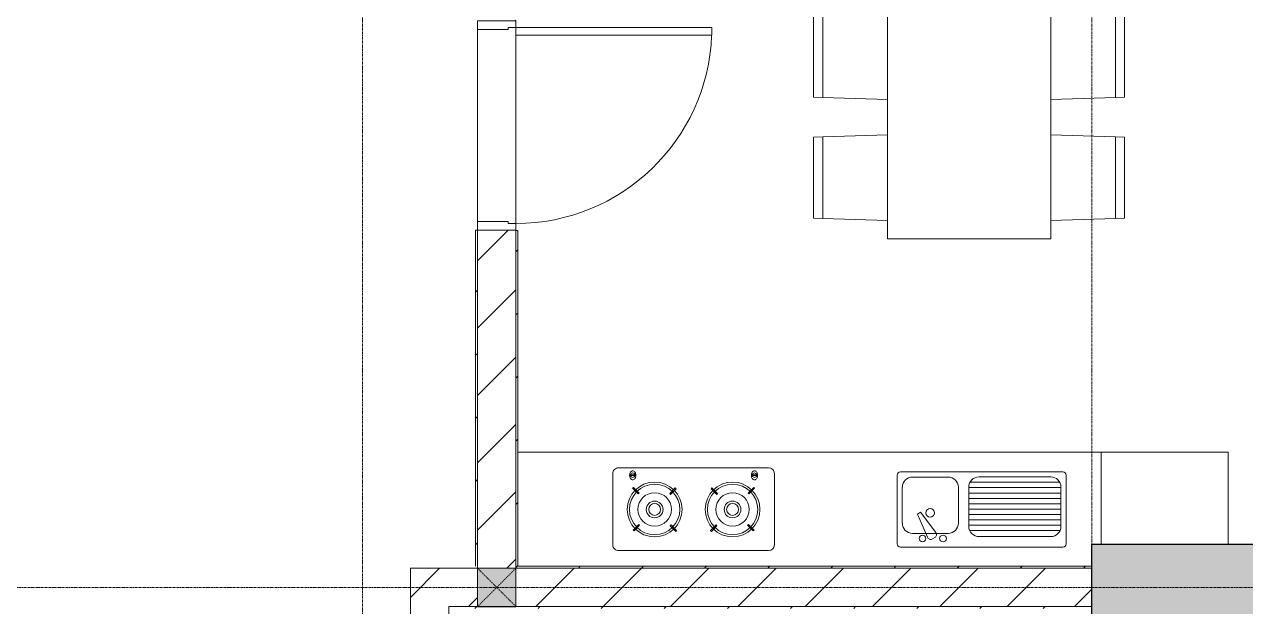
# Model space of a CAD drawing. Header units: millimetres. Extents: x 5121 to 246734, y -48180 to 129206.
# Drawn here: x 116493 to 122853, y 61637 to 64669 of the extents above; entities that cross this region are included whole.
import ezdxf

# ---------------------------------------------------------------- set-up
doc = ezdxf.new("R2010")
doc.units = ezdxf.units.MM
doc.linetypes.add('Dash', pattern=[6, 3, -3])
doc.linetypes.add('Grid Line', pattern=[22.225, 12.7, -3.175, 3.175, -3.175])
for name, color, linetype, lineweight in [('0-1', 7, 'Continuous', 5), ('A-DETL-GENF', 92, 'Continuous', 9), ('A-DOOR', 31, 'Continuous', 9), ('A-DOOR-FRAM', 31, 'Continuous', 9), ('A-FLOR', 192, 'Continuous', 9), ('A-FLOR-1', 50, 'Continuous', 9), ('A-WALL', 113, 'Continuous', 9), ('A-WALL-1', 250, 'Continuous', 18), ('A-WALL-PATT-2', 50, 'Continuous', 9), ('A-WALL-PATT-3', 111, 'Continuous', 9), ('I-FURN', 30, 'Continuous', 9), ('I-FURN-1', 253, 'Continuous', 9), ('S-COLS', 52, 'Continuous', 9), ('S-COLS-1', 7, 'Continuous', 5), ('S-COLS-2', 10, 'Continuous', 25), ('S-COLS-3', 50, 'Continuous', 9), ('S-COLS-5', 52, 'Continuous', 25), ('S-COLS-6', 52, 'Dash', 9), ('S-COLS-HDLN', 52, 'Dash', 9), ('S-GRID-1', 1, 'Grid Line', 9)]:
    doc.layers.add(name, color=color, linetype=linetype, lineweight=lineweight)
pattern_1 = [(45, (0, 0), (-164.40233, 164.40233), [])]
pattern_2 = [(45, (0, 0), (-175.3625, 175.3625), [])]

# ---------------------------------------------------------------- blocks, each defined once
blk = doc.blocks.new('M_Concrete-Rectangular-Column2 - 450x1300-812578-TKCS_MB TỔNG THỂ TẦNG 1')
at = {"layer": 'S-COLS-3'}
blk.add_hatch(color=256, dxfattribs=at).paths.add_polyline_path([(650, 225), (-650, 225), (-650, -225), (650, -225), (650, 100)])
at = {"layer": 'S-COLS-2'}
for p, q in [((-650, 225), (650, 225)), ((-650, -225), (-650, 225)), ((650, 225), (650, -225)), ((650, -225), (-650, -225))]:
    blk.add_line(p, q, dxfattribs=at)
blk = doc.blocks.new('NCV_TKTC_KET CAU_rvt-1-TKCS_MB TỔNG THỂ TẦNG 1')
at = {"layer": 'S-COLS-3'}
blk.add_blockref('M_Concrete-Rectangular-Column2 - 450x1300-812578-TKCS_MB TỔNG THỂ TẦNG 1', (122702.6, 61736.9), dxfattribs=at)
blk = doc.blocks.new('HE BEP A1 - HE BEP A 2-V157-TKCS_MB TỔNG THỂ TẦNG 1')
at = {"layer": 'I-FURN'}
for p, q in [((710, 594.4), (720, 594.4)), ((3700, 594.4), (3700, 0)), ((3700, 594.4), (3700, 0)), ((3175.6, 513.2), (2394, 513.2)), ((0, 479.4), (0, 0)), ((662.4, 0), (662.4, 479.4)), ((662.4, 0), (662.4, 479.4)), ((844.9, 120.7), (844.9, 476.9)), ((862.4, 494.4), (1706.9, 494.4)), ((1541.1, 452.3), (1528.6, 445.1)), ((1724.4, 476.9), (1724.4, 120.7)), ((2364, 483.2), (2364, 111.2)), ((3205.6, 483.2), (3205.6, 111.2)), ((871.5, 386.8), (871.5, 182.3)), ((876.4, 408.9), (1346.8, 408.9)), ((1298.3, 440.1), (924.9, 440.1)), ((1351.6, 182.3), (1351.6, 386.8)), ((1644.4, 423.2), (1459, 423.2)), ((1602.7, 313.4), (1523.8, 418.4)), ((1566.6, 443.1), (1618.1, 322.3)), ((2474.5, 410.3), (2470.1, 405.9)), ((2470.1, 405.9), (2499.2, 376.7)), ((2503.6, 381.1), (2474.5, 410.3)), ((2692.1, 413), (2663, 383.9)), ((2663, 383.9), (2667.3, 379.5)), ((2667.3, 379.5), (2696.5, 408.6)), ((2696.5, 408.6), (2692.1, 413)), ((2873.2, 408.6), (2877.5, 413)), ((2902.3, 379.5), (2873.2, 408.6)), ((2877.5, 413), (2906.7, 383.9)), ((2906.7, 383.9), (2902.3, 379.5)), ((3066, 381.1), (3095.1, 410.3)), ((3099.5, 405.9), (3070.4, 376.7)), ((3095.1, 410.3), (3099.5, 405.9)), ((871.5, 380.9), (1351.6, 380.9)), ((871.5, 352.9), (1351.6, 352.9)), ((871.5, 324.9), (1351.6, 324.9)), ((1405.6, 369.9), (1405.6, 183.2)), ((1618.1, 322.3), (1602.7, 313.4)), ((1697.8, 183.2), (1697.8, 369.9)), ((2499.2, 376.7), (2503.6, 381.1)), ((3070.4, 376.7), (3066, 381.1)), ((871.5, 296.9), (1351.6, 296.9)), ((871.5, 268.9), (1351.6, 268.9)), ((871.5, 240.9), (1351.6, 240.9)), ((871.5, 212.9), (1351.6, 212.9)), ((2467.4, 188.3), (2496.5, 217.4)), ((2500.9, 213), (2471.8, 183.9)), ((2496.5, 217.4), (2500.9, 213)), ((2660.2, 215.8), (2664.6, 220.2)), ((2689.3, 186.7), (2660.2, 215.8)), ((2664.6, 220.2), (2693.7, 191.1)), ((2693.7, 191.1), (2689.3, 186.7)), ((2905, 220.2), (2875.9, 191.1)), ((2875.9, 191.1), (2880.3, 186.7)), ((2880.3, 186.7), (2909.4, 215.8)), ((2909.4, 215.8), (2905, 220.2)), ((3073.1, 217.4), (3068.7, 213)), ((3068.7, 213), (3097.9, 183.9)), ((3102.3, 188.3), (3073.1, 217.4)), ((871.5, 184.9), (1351.6, 184.9)), ((877.9, 156.9), (1345.2, 156.9)), ((924.9, 128.9), (1298.3, 128.9)), ((1459, 129.9), (1644.4, 129.9)), ((2471.8, 183.9), (2467.4, 188.3)), ((3097.9, 183.9), (3102.3, 188.3)), ((1706.9, 103.2), (862.4, 103.2)), ((3175.6, 81.2), (2394, 81.2)), ((2451.6, 122.3), (2451.6, 118.3)), ((2484.1, 122.3), (2451.6, 122.3)), ((2451.6, 118.3), (2484.1, 118.3)), ((2484.1, 118.3), (2484.1, 122.3)), ((3085.5, 118.3), (3085.5, 122.3)), ((3085.5, 122.3), (3118, 122.3)), ((3118, 118.3), (3085.5, 118.3)), ((3118, 122.3), (3118, 118.3)), ((0, 0), (662.4, 0)), ((3700, 0), (662.4, 0))]:
    blk.add_line(p, q, dxfattribs=at)
for centre, radius in [((1485.9, 449.9), 17.8), ((1592.6, 449.9), 17.8), ((2581.9, 298.5), 142.6), ((2581.9, 298.5), 131.3), ((2581.9, 298.5), 87.2), ((2987.7, 298.5), 142.6), ((2987.7, 298.5), 131.3), ((2987.7, 298.5), 87.2), ((1552.8, 316.6), 22.2), ((2581.9, 298.5), 43.6), ((2581.9, 298.5), 30.9), ((2987.7, 298.5), 43.6), ((2987.7, 298.5), 30.9)]:
    blk.add_circle(centre, radius, dxfattribs=at)
for centre, radius, start, end in [((2394, 483.2), 30, 90, 180), ((3175.6, 483.2), 30, 360, 90), ((862.4, 476.9), 17.5, 90, 180), ((1549.9, 436.9), 17.8, 20.53791, 119.9521), ((1706.9, 476.9), 17.5, 0, 90), ((924.9, 386.8), 53.3, 90, 180), ((1298.3, 386.8), 53.3, 360, 90), ((1459, 369.9), 53.3, 90, 180), ((1537.5, 429.7), 17.8, 119.9521, 219.46175), ((1644.4, 369.9), 53.3, 360, 90), ((924.9, 182.3), 53.3, 180, 270), ((1298.3, 182.3), 53.3, 270, 360), ((1459, 183.2), 53.3, 180, 270), ((1644.4, 183.2), 53.3, 270, 360), ((2485.1, 120.7), 33.5, 163.94189, 180), ((2476.6, 123.1), 24.7, 145.20397, 163.94189), ((2467.8, 120.3), 11.6, 9.9102, 170.0898), ((2471.3, 126.9), 18.1, 120.79762, 145.20397), ((2467.9, 132.6), 11.5, 90, 120.79762), ((2467.9, 132.6), 11.5, 59.20238, 90), ((2464.5, 126.9), 18.1, 34.79603, 59.20238), ((2459.1, 123.1), 24.7, 16.05811, 34.79603), ((2450.6, 120.7), 33.5, 0, 16.05811), ((3119, 120.7), 33.5, 163.94189, 180), ((3110.5, 123.1), 24.7, 145.20397, 163.94189), ((3105.2, 126.9), 18.1, 120.79762, 145.20397), ((3101.8, 120.3), 11.6, 9.9102, 170.0898), ((3101.8, 132.6), 11.5, 90, 120.79762), ((3101.8, 132.6), 11.5, 59.20238, 90), ((3098.4, 126.9), 18.1, 34.79603, 59.20238), ((3093, 123.1), 24.7, 16.05811, 34.79603), ((3084.5, 120.7), 33.5, 0, 16.05811), ((862.4, 120.7), 17.5, 180, 270), ((1706.9, 120.7), 17.5, 270, 360), ((2394, 111.2), 30, 180, 270), ((2485.1, 120.7), 33.5, 180, 196.05811), ((2476.6, 118.2), 24.7, 196.05811, 214.79603), ((2467.8, 120.3), 11.6, 189.71775, 350.28225), ((2471.3, 114.5), 18.1, 214.79603, 239.20238), ((2467.9, 108.8), 11.5, 239.20238, 270), ((2467.9, 108.8), 11.5, 270, 300.79762), ((2464.5, 114.5), 18.1, 300.79762, 325.20397), ((2459.1, 118.2), 24.7, 325.20397, 343.94189), ((2450.6, 120.7), 33.5, 343.94189, 0), ((3119, 120.7), 33.5, 180, 196.05811), ((3110.5, 118.2), 24.7, 196.05811, 214.79603), ((3105.2, 114.5), 18.1, 214.79603, 239.20238), ((3101.8, 120.3), 11.6, 189.71775, 350.28225), ((3101.8, 108.8), 11.5, 239.20238, 270), ((3101.8, 108.8), 11.5, 270, 300.79762), ((3098.4, 114.5), 18.1, 300.79762, 325.20397), ((3093, 118.2), 24.7, 325.20397, 343.94189), ((3084.5, 120.7), 33.5, 343.94189, 0), ((3175.6, 111.2), 30, 270, 0)]:
    blk.add_arc(centre, radius, start, end, dxfattribs=at)
at = {"layer": 'I-FURN-1'}
for p, q in [((720, 594.4), (710, 594.4)), ((3700, 0), (3700, 594.4)), ((0, 479.4), (0, 0)), ((0, 0), (3700, 0))]:
    blk.add_line(p, q, dxfattribs=at)
blk = doc.blocks.new('RES_BAN AN 1 - RES_BAN AN 1-V100-TKCS_MB TỔNG THỂ TẦNG 1')
at = {"layer": 'I-FURN-1'}
for p, q in [((-425, 1275), (425, 1275)), ((-425, 0), (-425, 1275)), ((425, 1275), (425, 0)), ((-761.9, 1168.8), (-809.6, 1167.2)), ((-809.6, 1167.2), (-809.6, 745.3)), ((-425, 1180), (-761.9, 1168.8)), ((-761.9, 1168.8), (-761.9, 743.8)), ((-761.9, 743.8), (-761.9, 1168.8)), ((-425, 732.5), (-425, 1180)), ((425, 1180), (761.9, 1168.8)), ((425, 732.5), (425, 1180)), ((761.9, 1168.8), (761.9, 743.8)), ((761.9, 1168.8), (761.9, 743.8)), ((809.6, 1167.2), (761.9, 1168.8)), ((809.6, 745.3), (809.6, 1167.2)), ((-809.6, 745.3), (-761.9, 743.8)), ((-761.9, 743.8), (-425, 732.5)), ((761.9, 743.8), (425, 732.5)), ((761.9, 743.8), (809.6, 745.3)), ((-809.6, 536.9), (-761.9, 538.5)), ((-809.6, 115.1), (-809.6, 536.9)), ((-425, 549.7), (-761.9, 538.5)), ((-761.9, 538.5), (-761.9, 113.5)), ((-761.9, 538.5), (-761.9, 113.5)), ((-425, 102.3), (-425, 549.7)), ((425, 549.7), (761.9, 538.5)), ((425, 102.3), (425, 549.7)), ((761.9, 538.5), (761.9, 113.5)), ((761.9, 538.5), (809.6, 536.9)), ((761.9, 113.5), (761.9, 538.5)), ((809.6, 536.9), (809.6, 115.1)), ((-761.9, 113.5), (-809.6, 115.1)), ((-761.9, 113.5), (-425, 102.3)), ((761.9, 113.5), (425, 102.3)), ((809.6, 115.1), (761.9, 113.5))]:
    blk.add_line(p, q, dxfattribs=at)
blk = doc.blocks.new('NCV_TKTC_TANG 1_rvt-1-TKCS_MB TỔNG THỂ TẦNG 1')
at = {"layer": 'A-WALL-PATT-2'}
h = blk.add_hatch(dxfattribs=at)
h.set_pattern_fill('FP_10', color=256, style=0, pattern_type=2)
h.set_pattern_definition(pattern_1)
h.paths.add_polyline_path([(119052.5, 61836.9), (119062.5, 61837.4), (119062.5, 63595.3), (119052.5, 63595.3), (119052.5, 61986.9)])
h.paths.add_polyline_path([(119062.5, 64685.3), (119062.5, 64836.9), (119052.5, 64835.3), (119052.5, 64685.3)])
h = blk.add_hatch(dxfattribs=at)
h.set_pattern_fill('FP_10', color=256, style=0, pattern_type=2)
h.set_pattern_definition(pattern_1)
h.paths.add_polyline_path([(122042.6, 61836.9), (122042.6, 61846.9), (119062.5, 61846.9), (119062.6, 61836.9), (121183.2, 61836.9)])
h = blk.add_hatch(dxfattribs=at)
h.set_pattern_fill('FP_10', color=256, style=0, pattern_type=2)
h.set_pattern_definition(pattern_1)
h.paths.add_polyline_path([(118712.6, 58746.9), (118712.6, 61636.9), (118702.6, 61636.9), (118702.6, 58746.9), (118707.6, 58746.9)])
h = blk.add_hatch(dxfattribs=at)
h.set_pattern_fill('FP_10', color=256, style=0, pattern_type=2)
h.set_pattern_definition(pattern_1)
h.paths.add_polyline_path([(119052.5, 61626.9), (122052.6, 61626.9), (122052.6, 61636.9), (118712.6, 61636.6), (118713.8, 61626.9), (118970.6, 61626.9)])
at = {"layer": 'A-FLOR-1'}
for p, q in [((118852.5, 64641.9), (118852.5, 63641.9)), ((119052.5, 64651.9), (119052.5, 63631.9)), ((119052.5, 63631.9), (119052.5, 64651.9))]:
    blk.add_line(p, q, dxfattribs=at)
at = {"layer": 'A-WALL-1'}
for p, q in [((119062.5, 63595.3), (119052.5, 63595.3)), ((119052.5, 63595.3), (119052.5, 61836.9)), ((119062.5, 61846.9), (119062.5, 63595.3)), ((119052.5, 61836.9), (119062.5, 61836.9)), ((122042.6, 61846.9), (119062.5, 61846.9)), ((119062.5, 61836.9), (122042.6, 61836.9))]:
    blk.add_line(p, q, dxfattribs=at)
at = {"layer": 'I-FURN-1', "rotation": 180}
for name, p in [('RES_BAN AN 1 - RES_BAN AN 1-V100-TKCS_MB TỔNG THỂ TẦNG 1', (121412.6, 64826.9)), ('HE BEP A1 - HE BEP A 2-V157-TKCS_MB TỔNG THỂ TẦNG 1', (122762.6, 62441.3))]:
    blk.add_blockref(name, p, dxfattribs=at)
blk = doc.blocks.new('FD_05 - FD_05-1000x2200mm-835433-TKCS_MB TỔNG THỂ TẦNG 1')
at = {"layer": 'A-DETL-GENF'}
for p, q in [((510, -100), (470, -100)), ((470, -100), (470, -1120)), ((510, -1120), (510, -100)), ((470, -1120), (510, -1120))]:
    blk.add_line(p, q, dxfattribs=at)
blk.add_arc((510, -100), 1020, 180, 267.75253, dxfattribs=at)
at = {"layer": 'A-DOOR-FRAM'}
for p, q in [((-545, 100), (-500, 100)), ((-545, -100), (-545, 100)), ((-500, 100), (-500, -60)), ((500, 100), (545, 100)), ((500, -60), (500, 100)), ((545, 100), (545, -100)), ((-500, -60), (-510, -60)), ((-510, -60), (-510, -100)), ((510, -60), (500, -60)), ((510, -100), (510, -60)), ((-510, -100), (-545, -100)), ((545, -100), (510, -100))]:
    blk.add_line(p, q, dxfattribs=at)
blk = doc.blocks.new('G1_SOF - BO TRU - 200x200-3051103-TKCS_MB TỔNG THỂ TẦNG 1')
at = {"layer": 'S-COLS-HDLN'}
for p, q in [((-100, -100), (100, 100)), ((100, -100), (-100, 100))]:
    blk.add_line(p, q, dxfattribs=at)

msp = doc.modelspace()

# ---------------------------------------------------------------- hatches: boundary and pattern name
at = {"layer": 'A-WALL-PATT-3'}
h = msp.add_hatch(dxfattribs=at)
h.set_pattern_fill('FP_43', color=256, style=0, pattern_type=2)
h.set_pattern_definition(pattern_1)
h.paths.add_polyline_path([(118852.5, 61836.9), (118852.5, 63596.9), (118842.5, 63595.3), (118842.5, 61836.9)])
h.paths.add_polyline_path([(118842.5, 64686.9), (118852.5, 64686.9), (118849.3, 65886.9), (118842.5, 65886.9), (118842.5, 64764.6)])
h = msp.add_hatch(dxfattribs=at)
h.set_pattern_fill('FP_1', color=256, style=0, pattern_type=2)
h.set_pattern_definition(pattern_2)
h.paths.add_polyline_path([(118852.5, 61836.9), (119052.5, 61836.9), (119052.5, 63596.9), (118852.5, 63596.9), (118852.5, 62685.9)])
h.paths.add_polyline_path([(118852.5, 64686.9), (119052.5, 64686.9), (119052.5, 64835.3), (118852.5, 64835.3), (118852.5, 64764.6)])
h.paths.add_polyline_path([(118852.6, 65035.3), (119052.5, 65035.3), (119052.5, 65886.9), (118852.5, 65886.9), (118852.5, 65035.3)])
h = msp.add_hatch(dxfattribs=at)
h.set_pattern_fill('FP_1', color=256, style=0, pattern_type=2)
h.set_pattern_definition(pattern_2)
h.paths.add_polyline_path([(118502.5, 61636.9), (118852.5, 61636.9), (118852.5, 61836.9), (118502.5, 61836.9)])
h.paths.add_polyline_path([(120147.9, 61636.9), (122052.6, 61636.9), (122052.6, 61836.9), (119052.5, 61836.9), (119052.5, 61636.9), (119263, 61636.9)])
h = msp.add_hatch(dxfattribs=at)
h.set_pattern_fill('FP_1', color=256, style=0, pattern_type=2)
h.set_pattern_definition(pattern_2)
h.paths.add_polyline_path([(118502.6, 58736.9), (118702.6, 58736.9), (118702.6, 61636.9), (118502.6, 61636.9), (118502.6, 59914.3)])
at = {"layer": 'S-COLS-1'}
msp.add_hatch(color=256, dxfattribs=at).paths.add_polyline_path([(118852.8, 61636.9), (119052.5, 61636.9), (119052.5, 61836.9), (118852.5, 61836.9), (118852.6, 61636.9)])

# ---------------------------------------------------------------- linework, layer by layer
at = {"layer": 'A-FLOR'}
msp.add_line((118502.5, 58736.9), (118502.5, 61636.9), dxfattribs=at)
at = {"layer": 'A-WALL'}
for p, q in [((118852.5, 63641.9), (118852.5, 64641.9)), ((119052.5, 64651.9), (119052.5, 63631.9)), ((118852.5, 61636.9), (118852.5, 63596.9)), ((118842.5, 61836.9), (118502.5, 61836.9)), ((118502.5, 61836.9), (118502.5, 61636.9)), ((118852.5, 61836.9), (119052.5, 61836.9)), ((119052.5, 61836.9), (119052.5, 61636.9))]:
    msp.add_line(p, q, dxfattribs=at)
at = {"layer": 'A-WALL-1'}
for p, q in [((118852.5, 63596.9), (118842.5, 63596.9)), ((118842.5, 63596.9), (118842.5, 61846.9)), ((119052.5, 61836.9), (119052.5, 63596.9)), ((118852.5, 61836.9), (118842.5, 61836.9)), ((118842.5, 61836.9), (118852.5, 61836.9)), ((122052.6, 61836.9), (119052.5, 61836.9)), ((118502.6, 61636.9), (118502.6, 58736.9)), ((118702.6, 61636.9), (118852.5, 61636.9)), ((118702.6, 58736.9), (118702.6, 61636.9)), ((119052.5, 61636.9), (122052.6, 61636.9))]:
    msp.add_line(p, q, dxfattribs=at)
at = {"layer": 'S-COLS'}
for p, q in [((119052.5, 61836.9), (118852.5, 61836.9)), ((118852.5, 61836.9), (118852.5, 61636.9)), ((119052.5, 61636.9), (119052.5, 61836.9))]:
    msp.add_line(p, q, dxfattribs=at)
at = {"layer": 'S-COLS-5'}
msp.add_line((118852.5, 61636.9), (119052.5, 61636.9), dxfattribs=at)
at = {"layer": 'S-GRID-1'}
for p, q in [((122052.6, 23210.6), (122052.6, 78232.7)), ((118252.6, 23210.6), (118252.6, 74295.7)), ((129301.8, 61736.9), (31601.8, 61736.9))]:
    msp.add_line(p, q, dxfattribs=at)

# ---------------------------------------------------------------- block references
at = {"layer": '0-1'}
for name in ['NCV_TKTC_KET CAU_rvt-1-TKCS_MB TỔNG THỂ TẦNG 1', 'NCV_TKTC_TANG 1_rvt-1-TKCS_MB TỔNG THỂ TẦNG 1']:
    msp.add_blockref(name, (0, 0), dxfattribs=at)
at = {"layer": 'A-DOOR', "rotation": 90.0000000000001}
msp.add_blockref('FD_05 - FD_05-1000x2200mm-835433-TKCS_MB TỔNG THỂ TẦNG 1', (118952.5, 64141.9), dxfattribs=at)
at = {"layer": 'S-COLS-6', "rotation": 180}
msp.add_blockref('G1_SOF - BO TRU - 200x200-3051103-TKCS_MB TỔNG THỂ TẦNG 1', (118952.5, 61736.9), dxfattribs=at)

doc.saveas('drawing.dxf')
